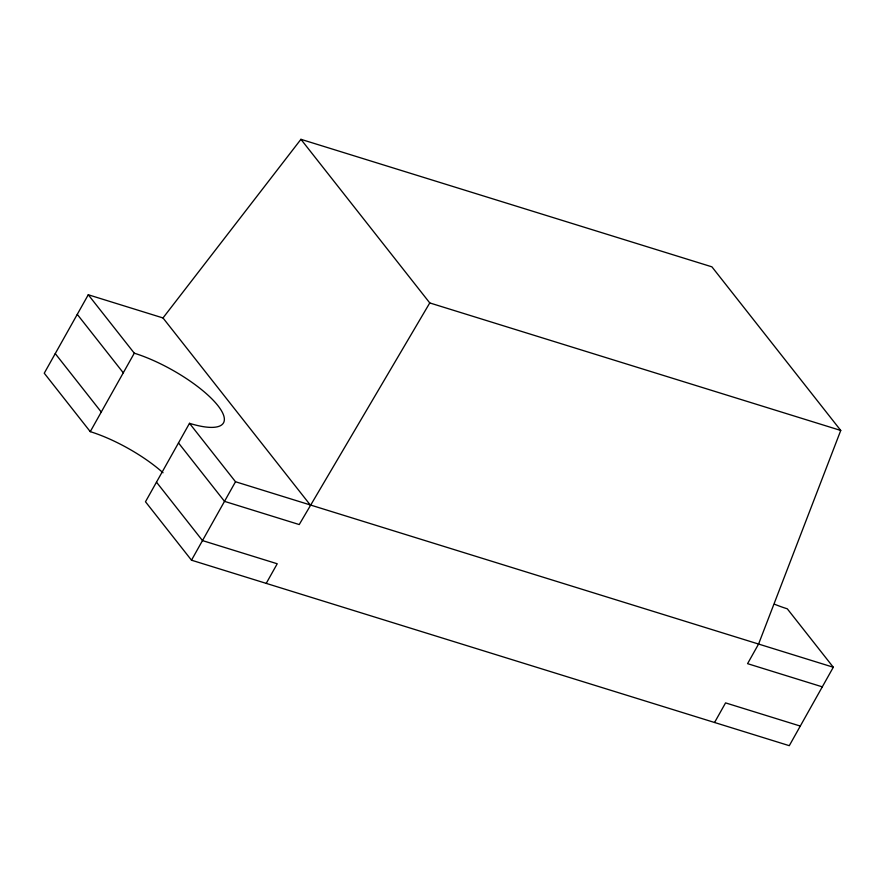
<?xml version="1.0" encoding="UTF-8"?>
<svg xmlns="http://www.w3.org/2000/svg" width="885" height="885" viewBox="0 0 885 885"><rect width="100%" height="100%" fill="white"/><g stroke="black" fill="none" stroke-linecap="round" stroke-linejoin="round"><path stroke-width="1.33" d="M163.028 472.756A70.656 21.008 29.3 0 0 90.259 431.648L44.25 373.204L88.268 294.76L162.995 317.947L300.933 139.321L711.916 266.839L840.75 430.453L758.578 644.048L747.571 663.661L822.298 686.848M90.259 431.648L134.288 353.192L88.268 294.76M134.288 353.192A70.656 21.008 29.3 0 1 217.931 405.651A70.656 21.008 29.3 0 1 189.501 423.318L145.483 501.762L191.492 560.194L789.287 745.679L833.305 667.235L787.285 608.803A70.656 21.008 29.3 0 1 774.486 604.201M191.492 560.194L235.51 481.75L189.501 423.318M266.219 583.381L277.226 563.767L202.499 540.591L156.479 482.148M300.933 139.321L429.767 302.935L299.23 524.551L224.513 501.364L178.493 442.931M714.56 722.492L725.567 702.889L800.283 726.065M429.767 302.935L840.75 430.453M235.51 481.75L833.305 667.235M162.995 317.947L310.237 504.937M77.272 314.374L123.28 372.806M55.257 353.602L101.266 412.034"/></g></svg>
